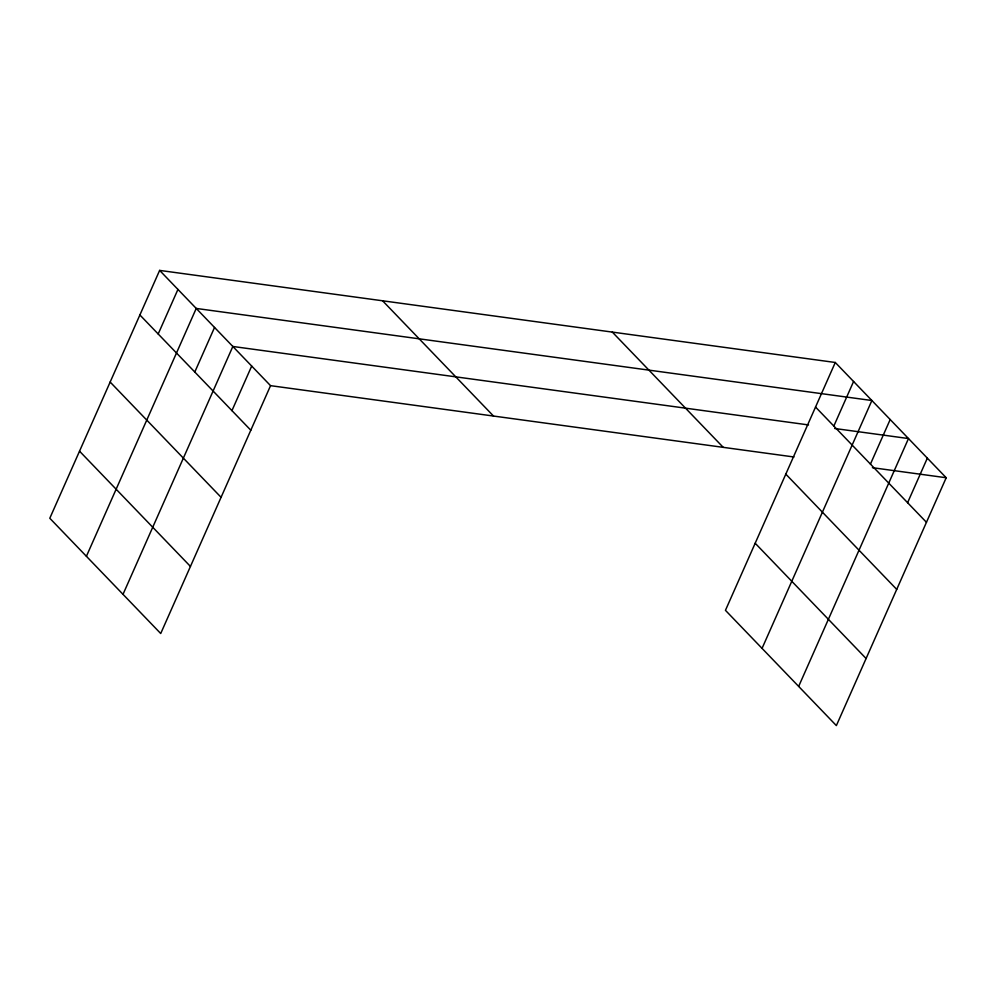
<?xml version="1.0" encoding="UTF-8"?>
<svg xmlns="http://www.w3.org/2000/svg" width="996" height="996" viewBox="0 0 996 996"><rect width="100%" height="100%" fill="white"/><g stroke="black" fill="none" stroke-linecap="round" stroke-linejoin="round"><path stroke-width="1.49" d="M159.634 270.402L49.8 518.256L160.717 633.518L270.551 385.664L159.634 270.402L835.283 362.482L946.2 477.744L836.366 725.598L725.449 610.336L835.283 362.482M158.19 333.984L177.935 289.425M86.403 556.303L196.237 308.436L871.886 400.517L762.052 648.371M194.793 372.018L214.538 327.46M123.006 594.338L232.84 346.471L808.54 424.931M231.944 410.638L251.689 366.067M833.839 426.064L853.584 381.493M870.442 464.099L890.187 419.528M798.655 686.406L908.489 438.551L834.685 428.492M907.593 502.706L927.338 458.148M270.551 385.664L793.974 456.99M872.396 467.684L946.2 477.744M815.537 407.04L926.454 522.302M785.807 474.133L896.724 589.395M612.316 332.091L723.233 447.353M755.18 543.243L866.097 658.505M382.601 300.792L493.518 416.054M139.888 314.973L250.805 430.222M110.158 382.053L221.075 497.315M79.531 451.176L190.448 566.438"/></g></svg>
